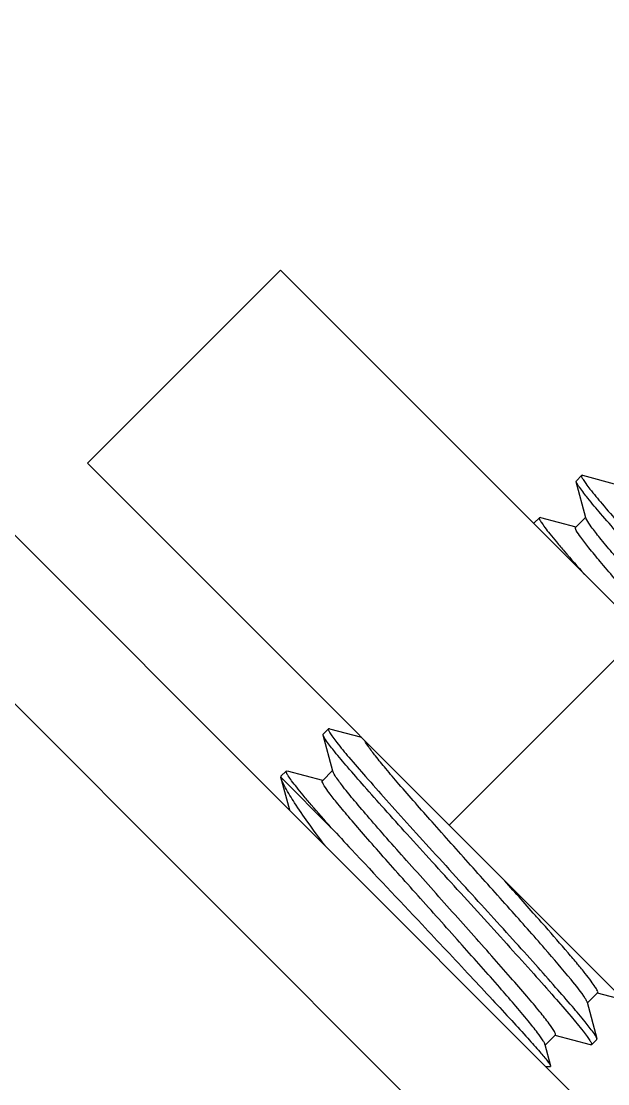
# Model space of a CAD drawing. Header units: inches. Extents: x -1293886 to -986005, y -15154 to 203628.
# Drawn here: x -1241842.9 to -1241784.3, y 86701.3 to 86807.4 of the extents above; entities that cross this region are included whole.
import ezdxf

# ---------------------------------------------------------------- set-up
doc = ezdxf.new("R2010")
doc.units = ezdxf.units.IN
doc.header["$LTSCALE"] = 100
doc.header["$MEASUREMENT"] = 0
doc.layers.add('W_DIM', color=4, linetype='Continuous')

# ---------------------------------------------------------------- blocks, each defined once
blk = doc.blocks.new('1111')
at = {"layer": 'W_DIM', "color": 7}
for p, q in [((-2281244.78, 1711172.45), (-2282318.85, 1712246.52)), ((-2281253.22, 1711164.02), (-2282327.28, 1712238.08)), ((-2281321.89, 1711264.02), (-2281302.62, 1711283.3)), ((-2281158.41, 1711139.1), (-2281302.62, 1711283.3)), ((-2281201.39, 1711143.52), (-2281321.89, 1711264.02)), ((-2281273.05, 1711262.17), (-2281273.04, 1711262.27)), ((-2281272.08, 1711258.55), (-2281273.05, 1711262.17)), ((-2281273.04, 1711262.27), (-2281272.52, 1711262.8)), ((-2281272.42, 1711262.81), (-2281272.52, 1711262.8)), ((-2281272.42, 1711262.81), (-2281268.89, 1711261.87)), ((-2281277.27, 1711258.04), (-2281277.26, 1711258.06)), ((-2281277.26, 1711258.06), (-2281276.73, 1711258.58)), ((-2281276.63, 1711258.59), (-2281276.73, 1711258.58)), ((-2281276.63, 1711258.59), (-2281273.11, 1711257.65)), ((-2281273.12, 1711257.61), (-2281272.1, 1711258.64)), ((-2281285.75, 1711227.88), (-2281266.47, 1711247.16)), ((-2281298.34, 1711236.97), (-2281297.82, 1711237.5)), ((-2281297.72, 1711237.5), (-2281297.82, 1711237.5)), ((-2281297.72, 1711237.5), (-2281294.52, 1711236.65)), ((-2281298.35, 1711236.87), (-2281298.34, 1711236.97)), ((-2281297.38, 1711233.25), (-2281298.35, 1711236.87)), ((-2281302.56, 1711232.75), (-2281302.04, 1711233.28)), ((-2281302.04, 1711233.28), (-2281301.94, 1711233.29)), ((-2281301.94, 1711233.29), (-2281298.41, 1711232.35)), ((-2281298.42, 1711232.31), (-2281297.4, 1711233.33)), ((-2281302.56, 1711232.75), (-2281302.57, 1711232.65)), ((-2281297.53, 1711227.61), (-2281302.57, 1711232.65)), ((-2281301.68, 1711229.36), (-2281302.57, 1711232.65)), ((-2281270.92, 1711211.14), (-2281271.95, 1711210.11)), ((-2281268.25, 1711210.38), (-2281270.93, 1711211.1)), ((-2281271.97, 1711210.2), (-2281271, 1711206.57)), ((-2281275.14, 1711206.92), (-2281276.16, 1711205.9)), ((-2281271.64, 1711205.94), (-2281275.15, 1711206.88)), ((-2281276.19, 1711205.98), (-2281275.61, 1711203.83)), ((-2281271.54, 1711205.94), (-2281271.01, 1711206.47)), ((-2281271.01, 1711206.47), (-2281271, 1711206.57)), ((-2281276.11, 1711203.78), (-2281275.64, 1711203.78)), ((-2281275.61, 1711203.83), (-2281275.64, 1711203.78))]:
    blk.add_line(p, q, dxfattribs=at)
for points, knots in [([(-2281259.64, 1711246.76), (-2281261.31, 1711248.6), (-2281263.75, 1711251.27), (-2281266.85, 1711254.71), (-2281268.84, 1711256.94), (-2281270.49, 1711258.84), (-2281271.77, 1711260.34), (-2281272.57, 1711261.4), (-2281272.99, 1711261.95), (-2281273.05, 1711262.17)], [0, 0, 0, 0, 0.364379, 0.530793, 0.678892, 0.803588, 0.900607, 0.966702, 1, 1, 1, 1]), ([(-2281272.52, 1711262.8), (-2281272.55, 1711262.77), (-2281272.49, 1711262.59), (-2281272.35, 1711262.34), (-2281272.06, 1711261.92), (-2281271.44, 1711261.12), (-2281270.34, 1711259.79), (-2281268.69, 1711257.89), (-2281266.65, 1711255.6), (-2281264.32, 1711253.01), (-2281261.77, 1711250.2), (-2281260.01, 1711248.27), (-2281259.11, 1711247.29)], [0, 0, 0, 0, 0.006599, 0.021625, 0.045782, 0.078989, 0.171386, 0.295462, 0.446515, 0.618786, 0.805663, 1, 1, 1, 1]), ([(-2281276.73, 1711258.58), (-2281276.77, 1711258.54), (-2281276.69, 1711258.33), (-2281276.51, 1711258.05), (-2281276.15, 1711257.54), (-2281275.65, 1711256.9), (-2281274.99, 1711256.1), (-2281273.84, 1711254.75), (-2281272.9, 1711253.68), (-2281272.23, 1711252.92)], [0, 0, 0, 0, 0.021666, 0.072748, 0.15515, 0.268368, 0.411224, 0.582145, 1, 1, 1, 1]), ([(-2281249.84, 1711232.22), (-2281249.81, 1711232.25), (-2281249.83, 1711232.39), (-2281250.02, 1711232.74), (-2281250.52, 1711233.46), (-2281251.4, 1711234.57), (-2281252.64, 1711236.05), (-2281254.17, 1711237.82), (-2281255.96, 1711239.85), (-2281257.92, 1711242.06), (-2281260.7, 1711245.16), (-2281264.07, 1711248.92), (-2281267.24, 1711252.5), (-2281269.4, 1711255), (-2281270.6, 1711256.44), (-2281271.45, 1711257.52), (-2281271.88, 1711258.13), (-2281272.01, 1711258.38)], [0, 0, 0, 0, 0.003356, 0.01031, 0.036397, 0.078361, 0.13488, 0.204056, 0.283529, 0.37058, 0.462223, 0.64665, 0.811707, 0.879769, 0.934974, 0.975469, 1, 1, 1, 1]), ([(-2281251.25, 1711231.94), (-2281251.79, 1711232.72), (-2281253.37, 1711234.61), (-2281256.2, 1711237.89), (-2281259.81, 1711241.94), (-2281263.07, 1711245.58), (-2281265.7, 1711248.52), (-2281267.53, 1711250.58), (-2281269.18, 1711252.46), (-2281270.58, 1711254.1), (-2281271.71, 1711255.46), (-2281272.51, 1711256.47), (-2281272.97, 1711257.14), (-2281273.13, 1711257.46), (-2281273.15, 1711257.59), (-2281273.12, 1711257.61)], [0, 0, 0, 0, 0.084185, 0.218091, 0.385276, 0.565061, 0.652706, 0.735182, 0.809919, 0.874592, 0.927202, 0.966148, 0.990336, 0.996808, 1, 1, 1, 1]), ([(-2281297.82, 1711237.5), (-2281297.85, 1711237.46), (-2281297.79, 1711237.28), (-2281297.65, 1711237.04), (-2281297.36, 1711236.62), (-2281296.74, 1711235.81), (-2281295.64, 1711234.49), (-2281293.99, 1711232.59), (-2281291.96, 1711230.3), (-2281289.62, 1711227.7), (-2281287.07, 1711224.9), (-2281285.31, 1711222.97), (-2281284.41, 1711221.98)], [0, 0, 0, 0, 0.006599, 0.021626, 0.045784, 0.078991, 0.171389, 0.295469, 0.446524, 0.618793, 0.805664, 1, 1, 1, 1]), ([(-2281284.94, 1711221.46), (-2281286.61, 1711223.29), (-2281289.05, 1711225.97), (-2281292.15, 1711229.4), (-2281294.14, 1711231.64), (-2281295.79, 1711233.54), (-2281297.07, 1711235.03), (-2281297.87, 1711236.09), (-2281298.29, 1711236.65), (-2281298.35, 1711236.87)], [0, 0, 0, 0, 0.364385, 0.530801, 0.678898, 0.803593, 0.900611, 0.966703, 1, 1, 1, 1]), ([(-2281272.15, 1711210.56), (-2281272.56, 1711211.23), (-2281273.93, 1711212.89), (-2281276.44, 1711215.85), (-2281279.82, 1711219.65), (-2281283.59, 1711223.86), (-2281287.3, 1711228.01), (-2281290.13, 1711231.22), (-2281292.01, 1711233.42), (-2281293.03, 1711234.66), (-2281293.73, 1711235.58), (-2281294.09, 1711236.1), (-2281294.18, 1711236.31)], [0, 0, 0, 0, 0.069491, 0.189091, 0.344864, 0.518441, 0.689316, 0.837304, 0.897101, 0.944984, 0.979576, 1, 1, 1, 1]), ([(-2281297.53, 1711227.61), (-2281298.2, 1711228.37), (-2281299.15, 1711229.45), (-2281300.29, 1711230.8), (-2281300.95, 1711231.6), (-2281301.45, 1711232.24), (-2281301.81, 1711232.74), (-2281301.99, 1711233.03), (-2281302.07, 1711233.24), (-2281302.04, 1711233.28)], [0, 0, 0, 0, 0.417873, 0.588778, 0.731623, 0.84485, 0.927253, 0.978335, 1, 1, 1, 1]), ([(-2281275.14, 1711206.92), (-2281275.11, 1711206.95), (-2281275.14, 1711207.09), (-2281275.33, 1711207.46), (-2281275.87, 1711208.21), (-2281276.79, 1711209.37), (-2281278.08, 1711210.91), (-2281279.69, 1711212.76), (-2281281.54, 1711214.86), (-2281283.58, 1711217.15), (-2281286.42, 1711220.33), (-2281289.24, 1711223.47), (-2281291.92, 1711226.49), (-2281293.66, 1711228.48), (-2281295.11, 1711230.18), (-2281296.24, 1711231.54), (-2281296.95, 1711232.51), (-2281297.32, 1711233.04), (-2281297.38, 1711233.25)], [0, 0, 0, 0, 0.003453, 0.010691, 0.037881, 0.081592, 0.14037, 0.212138, 0.294327, 0.383985, 0.477885, 0.664851, 0.751185, 0.82854, 0.894141, 0.945652, 0.981282, 1, 1, 1, 1]), ([(-2281298.16, 1711225.83), (-2281298.73, 1711226.6), (-2281299.77, 1711228.01), (-2281301.11, 1711229.93), (-2281302.03, 1711231.41), (-2281302.47, 1711232.29), (-2281302.57, 1711232.65)], [0, 0, 0, 0, 0.35475, 0.644699, 0.861172, 1, 1, 1, 1]), ([(-2281276.35, 1711206.32), (-2281276.52, 1711206.61), (-2281277.02, 1711207.28), (-2281278.45, 1711209.07), (-2281280.97, 1711211.98), (-2281284.57, 1711216.03), (-2281287.9, 1711219.75), (-2281290.62, 1711222.78), (-2281292.52, 1711224.93), (-2281294.25, 1711226.9), (-2281295.73, 1711228.62), (-2281296.92, 1711230.04), (-2281297.77, 1711231.11), (-2281298.25, 1711231.81), (-2281298.43, 1711232.15), (-2281298.45, 1711232.28), (-2281298.42, 1711232.31)], [0, 0, 0, 0, 0.029015, 0.073193, 0.201046, 0.367057, 0.54952, 0.639452, 0.72454, 0.801975, 0.869211, 0.924044, 0.964704, 0.989971, 0.996717, 1, 1, 1, 1]), ([(-2281297.53, 1711227.61), (-2281296.86, 1711226.89), (-2281293.85, 1711223.65), (-2281290.81, 1711220.44), (-2281288.46, 1711217.94)], [0, 0, 0, 0, 0.223731, 1, 1, 1, 1]), ([(-2281271, 1711206.57), (-2281271.06, 1711206.79), (-2281271.48, 1711207.35), (-2281272.28, 1711208.4), (-2281273.56, 1711209.9), (-2281275.21, 1711211.8), (-2281277.2, 1711214.04), (-2281280.3, 1711217.47), (-2281282.74, 1711220.15), (-2281284.41, 1711221.98)], [0, 0, 0, 0, 0.033241, 0.099295, 0.196291, 0.32098, 0.469094, 0.635539, 1, 1, 1, 1]), ([(-2281276.14, 1711217.74), (-2281276.47, 1711218.11), (-2281277.89, 1711219.72), (-2281279.32, 1711221.32), (-2281280.41, 1711222.54)], [0, 0, 0, 0, 0.235512, 1, 1, 1, 1]), ([(-2281284.94, 1711221.46), (-2281284.04, 1711220.47), (-2281282.28, 1711218.54), (-2281279.74, 1711215.74), (-2281277.4, 1711213.14), (-2281275.36, 1711210.85), (-2281273.71, 1711208.95), (-2281272.62, 1711207.63), (-2281272, 1711206.82), (-2281271.71, 1711206.4), (-2281271.56, 1711206.16), (-2281271.5, 1711205.98), (-2281271.54, 1711205.94)], [0, 0, 0, 0, 0.194338, 0.381212, 0.553481, 0.704536, 0.828613, 0.92101, 0.954219, 0.978374, 0.993402, 1, 1, 1, 1]), ([(-2281288.46, 1711217.94), (-2281286.84, 1711216.22), (-2281284.49, 1711213.73), (-2281281.51, 1711210.53), (-2281279.6, 1711208.47), (-2281278.01, 1711206.73), (-2281276.82, 1711205.38), (-2281276.08, 1711204.52), (-2281275.73, 1711204.05), (-2281275.63, 1711203.89), (-2281275.61, 1711203.83)], [0, 0, 0, 0, 0.37043, 0.538559, 0.687482, 0.812003, 0.90768, 0.97105, 0.98988, 1, 1, 1, 1]), ([(-2281270.92, 1711211.14), (-2281270.88, 1711211.18), (-2281270.98, 1711211.43), (-2281271.19, 1711211.77), (-2281271.61, 1711212.37), (-2281272.2, 1711213.12), (-2281272.97, 1711214.07), (-2281274.3, 1711215.63), (-2281275.38, 1711216.87), (-2281276.14, 1711217.74)], [0, 0, 0, 0, 0.022206, 0.074532, 0.158683, 0.27372, 0.417905, 0.588944, 1, 1, 1, 1]), ([(-2281271.97, 1711210.2), (-2281271.97, 1711210.22), (-2281272.02, 1711210.35), (-2281272.09, 1711210.47), (-2281272.15, 1711210.56)], [0, 0, 0, 0, 0.181527, 1, 1, 1, 1]), ([(-2281276.19, 1711205.98), (-2281276.19, 1711206.01), (-2281276.23, 1711206.12), (-2281276.3, 1711206.24), (-2281276.35, 1711206.32)], [0, 0, 0, 0, 0.183551, 1, 1, 1, 1]), ([(-2281271.54, 1711205.94), (-2281271.55, 1711205.93), (-2281271.58, 1711205.92), (-2281271.62, 1711205.93), (-2281271.64, 1711205.94)], [0, 0, 0, 0, 0.398964, 1, 1, 1, 1])]:
    blk.add_open_spline(points, degree=3, knots=knots, dxfattribs=at)
blk.add_open_spline([(-2281272.01, 1711258.38), (-2281272.04, 1711258.44), (-2281272.06, 1711258.49), (-2281272.08, 1711258.55)], degree=3, dxfattribs=at)

msp = doc.modelspace()

# ---------------------------------------------------------------- block references
at = {"layer": 'W_DIM'}
msp.add_blockref('1111', (1039485.65, -1624500.72), dxfattribs=at)

doc.saveas('drawing.dxf')
